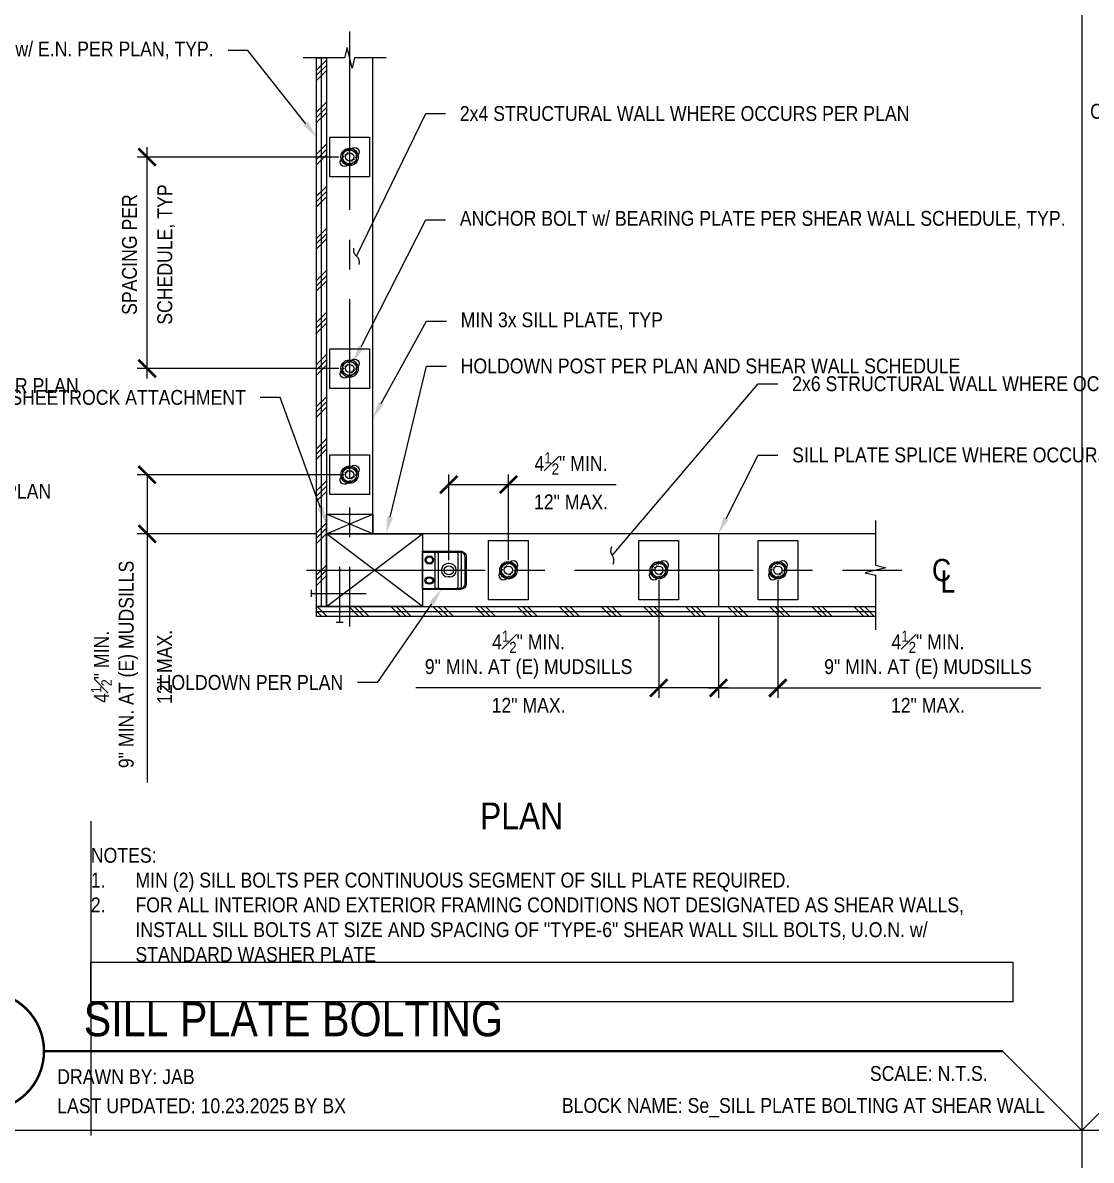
# Model space of a CAD drawing. Header units: inches. Extents: x -16404 to 14624, y -1591 to 16152.
# Drawn here: x 8088.3 to 8169, y 1371.8 to 1457.8 of the extents above; entities that cross this region are included whole.
import ezdxf
from ezdxf import colors
from ezdxf.entities.mleader import LeaderData, LeaderLine
from ezdxf.enums import TextEntityAlignment as Align
from ezdxf.math import Vec2, Vec3

# ---------------------------------------------------------------- set-up
doc = ezdxf.new("R2010")
doc.units = ezdxf.units.IN
doc.header["$LTSCALE"] = 24
doc.header["$MEASUREMENT"] = 0
for name, pattern in [('CENTER2', [1.125, 0.75, -0.125, 0.125, -0.125]), ('DASHED2', [0.375, 0.25, -0.125]), ('HIDDEN', [0.375, 0.25, -0.125]), ('HIDDEN8', [0.04625, 0.03125, -0.015])]:
    doc.linetypes.add(name, pattern=pattern)
doc.layers.get('0').update_dxf_attribs({"linetype": 'CONTINUOUS'})
doc.layers.get('DefPoints').update_dxf_attribs({"color": 251, "linetype": 'CONTINUOUS'})
doc.layers.add('DESIGNER COMMENTS', color=221, linetype='CONTINUOUS', plot=False)
doc.layers.add('S-ANNO-GRID-NONPLOT', color=251, linetype='CONTINUOUS', plot=False)
for name, color, linetype in [('S-ANNO-DIMS', 2, 'CONTINUOUS'), ('S-ANNO-NOTE', 4, 'CONTINUOUS'), ('S-BOLT', 2, 'CONTINUOUS'), ('S-BREAK', 2, 'CONTINUOUS'), ('S-GRID', 1, 'CENTER2'), ('S-NAIL', 2, 'CONTINUOUS'), ('S-SIMPSON', 2, 'CONTINUOUS'), ('S-TYP DETAIL BLOCKS', 1, 'CONTINUOUS'), ('S-WOOD', 3, 'CONTINUOUS')]:
    doc.layers.add(name, color=color, linetype=linetype)
doc.styles.add('Arial', font='arial.ttf', dxfattribs={"width": 0.85})
doc.dimstyles.new('DIM-12_Se', dxfattribs={"dimscale": 12, "dimtxt": 0.09375, "dimasz": 0.109375, "dimexe": 0.0625, "dimexo": 0.0625, "dimgap": 0.0625, "dimtad": 1, "dimdec": 4, "dimzin": 11, "dimdsep": 46, "dimlunit": 4, "dimtxsty": 'Arial', "dimblk": 'ARCHTICK', "dimcen": 0.125, "dimdle": 0.0625, "dimclrd": 256, "dimclre": 256, "dimclrt": 4, "dimadec": 0, "dimazin": 0, "dimtfac": 0.75, "dimtdec": 4, "dimtmove": 0, "dimatfit": 3, "dimfxl": 1, "dimfrac": 1, "dimtolj": 1, "dimtzin": 0, "dimarcsym": 0})

# ---------------------------------------------------------------- blocks, each defined once
blk = doc.blocks.new('Se_30x42_DETAILS_GRID')
for p, q in [((22.2418, 21.75), (22.2418, 14.5)), ((22.2418, 14.5), (22.7418, 15)), ((22.2418, 14.5), (14.8279, 14.5)), ((29.6558, 14.5), (22.2418, 14.5)), ((22.2418, 14.5), (22.2418, 7.25))]:
    blk.add_line(p, q)
at = {"linetype": 'DASHED2', "ltscale": 0.5}
blk.add_line((22.2418, 14.5), (21.7418, 15), dxfattribs=at)
blk = doc.blocks.new('_Open90')
at = {"color": 0, "linetype": 'ByBlock', "lineweight": -2}
for p, q in [((-0.5, 0.5), (0, 0)), ((0, 0), (-1, 0)), ((0, 0), (-0.5, -0.5))]:
    blk.add_line(p, q, dxfattribs=at)
blk = doc.blocks.new('*U789')
at = {"const_width": 0.188}
for points in [[(-4.5, 0, -1), (4.5, 0, 3.732051)], [(-4.5, 0, 1), (4.5, 0, -3.732051)]]:
    blk.add_lwpolyline(points, format="xyb", dxfattribs=at)
blk.add_lwpolyline([(4.5, 0), (76.967, 0)], dxfattribs=at)
blk.add_circle((0, 0), 4.5)
at = {"style": 'Arial', "width": 0.85}
for tag, p in [('DWG_TITLE_1', (7.5, 6.188)), ('DWG_TITLE_2', (7.5, 2.438))]:
    blk.add_attdef(tag, text='', height=2.625, dxfattribs=at).set_placement(p, align=Align.MIDDLE_LEFT)
blk.add_attdef('#', text='', height=3, dxfattribs=at).set_placement((0, 0), align=Align.MIDDLE_CENTER)
blk.add_attdef('SCALE', text='', height=1.125, dxfattribs=at).set_placement((75.842, -1.125), align=Align.TOP_RIGHT)
blk = doc.blocks.new('*U878')
blk.add_lwpolyline([(5.5, -7.25), (0, -7.25), (0, 0), (5.5, 0)], close=True)
at = {"layer": 'S-WOOD', "color": 2}
for p, q in [((5.5, -7.25), (0, 0)), ((5.5, 0), (0, -7.25))]:
    blk.add_line(p, q, dxfattribs=at)
blk = doc.blocks.new('HDU-TOP')
for p, q in [((-1.375, -0.716), (-1.375, -0.45)), ((-1.281, -0.375), (1.281, -0.375)), ((1, -0.075), (-1, -0.075)), ((1.375, -0.716), (1.375, -0.45)), ((-1.375, -0.875), (-1.375, -0.874)), ((-0.5, -1.25), (-0.5, -1.375)), ((0.5, -1.25), (0.5, -1.375)), ((-1.281, -2.375), (1.281, -2.375))]:
    blk.add_line(p, q)
at = {"linetype": 'HIDDEN'}
for p, q in [((-1.281, -0.625), (1.281, -0.625)), ((-1.281, -2.125), (1.281, -2.125))]:
    blk.add_line(p, q, dxfattribs=at)
blk.add_lwpolyline([(-1.45, -3.312), (-1.45, -0.438, -0.414214), (-1.012, 0), (1.013, 0, -0.414214), (1.45, -0.438), (1.45, -3.312)], format="xyb", close=True)
for points in [[(-1.375, -3.312), (-1.375, -0.794), (-1.375, -0.716), (-1.374, -0.644), (-1.372, -0.578), (-1.367, -0.519), (-1.359, -0.468), (-1.347, -0.428), (-1.33, -0.399), (-1.308, -0.381), (-1.281, -0.375)], [(1.375, -3.312), (1.375, -0.794), (1.375, -0.716), (1.374, -0.644), (1.372, -0.578), (1.367, -0.519), (1.359, -0.468), (1.347, -0.428), (1.33, -0.399), (1.308, -0.381), (1.281, -0.375)], [(-1.281, -2.375), (-1.308, -2.369), (-1.33, -2.351), (-1.347, -2.322), (-1.359, -2.282), (-1.367, -2.231), (-1.372, -2.172), (-1.374, -2.106), (-1.375, -2.034), (-1.375, -1.956), (-1.375, -1.876)], [(1.281, -2.375), (1.308, -2.369), (1.33, -2.351), (1.347, -2.322), (1.359, -2.282), (1.367, -2.231), (1.372, -2.172), (1.374, -2.106), (1.375, -2.034), (1.375, -1.956), (1.375, -1.876)]]:
    blk.add_lwpolyline(points)
for points in [[(-1.281, -2.125), (-1.308, -2.122), (-1.33, -2.113), (-1.347, -2.098), (-1.359, -2.078), (-1.367, -2.053), (-1.372, -2.024), (-1.374, -1.991), (-1.375, -1.954), (-1.375, -1.916)], [(1.281, -2.125), (1.308, -2.122), (1.33, -2.113), (1.347, -2.098), (1.359, -2.078), (1.367, -2.053), (1.372, -2.024), (1.374, -1.991), (1.375, -1.954), (1.375, -1.916)]]:
    blk.add_lwpolyline(points, dxfattribs=at)
blk.add_circle((0, -1.312), 0.344)
for centre, radius, start, end in [((-1, -0.45), 0.375, 90, 180), ((0, -1.25), 0.5, 0, 180), ((1, -0.45), 0.375, 0, 90), ((0, -1.375), 0.5, 180, 0)]:
    blk.add_arc(centre, radius, start, end)
for centre, start, end in [((-1.281, -0.719), 90, 180), ((1.281, -0.719), 0, 90)]:
    blk.add_arc(centre, 0.0939, start, end, dxfattribs=at)
at = {"extrusion": (0, 0, -1)}
for major_axis in [(0, -0.344), (0, -0.258)]:
    blk.add_ellipse((-0.774, -2.781), major_axis=major_axis, ratio=0.818182, dxfattribs=at)
for major_axis in [(0, -0.344), (0, -0.258)]:
    blk.add_ellipse((0.774, -2.781), major_axis=major_axis, ratio=0.818182)
blk = doc.blocks.new('*U233')
blk.add_lwpolyline([(-0.531, -0.307), (0, -0.613), (0.531, -0.307), (0.531, 0.307), (0, 0.613), (-0.531, 0.307)], close=True)
for radius in [0.656, 0.312]:
    blk.add_circle((0, 0), radius)
at = {"color": 1, "ltscale": 0.5}
blk.add_circle((0, 0), 0.531, dxfattribs=at)
blk = doc.blocks.new('_ARCHTICK')
at = {"color": 0, "linetype": 'ByBlock', "const_width": 0.15}
blk.add_lwpolyline([(-0.5, -0.5), (0.5, 0.5)], dxfattribs=at)
blk = doc.blocks.new('*D2725')
at = {"layer": 'DefPoints', "color": 0, "transparency": 16777216}
for p in [(35.105, 42.854), (35.105, 36.373), (39.605, 36.373)]:
    blk.add_point(p, dxfattribs=at)
at = {"layer": 'S-ANNO-DIMS', "lineweight": -2, "transparency": 16777216}
for p, q in [((35.105, 37.123), (35.105, 43.604)), ((39.605, 37.123), (39.605, 43.604)), ((35.105, 42.854), (40.355, 42.854)), ((39.605, 42.854), (47.761, 42.854))]:
    blk.add_line(p, q, dxfattribs=at)
at = {"layer": 'S-ANNO-DIMS', "lineweight": -2, "transparency": 16777216, "xscale": 1.3125, "yscale": 1.3125, "zscale": 1.3125, "rotation": 180}
blk.add_blockref('_ARCHTICK', (35.105, 42.854), dxfattribs=at)
at = {"layer": 'S-ANNO-DIMS', "lineweight": -2, "transparency": 16777216, "xscale": 1.3125, "yscale": 1.3125, "zscale": 1.3125}
blk.add_blockref('_ARCHTICK', (39.605, 42.854), dxfattribs=at)
at = {"layer": 'S-ANNO-DIMS', "color": 4, "transparency": 16777216, "char_height": 1.125, "attachment_point": 5, "style": 'Arial'}
for s, insert in [('\\A1;4{\\H0.75x;\\S1#2;}" MIN.', (44.339, 44.451)), ('\\A1;12" MAX.', (44.339, 41.539))]:
    blk.add_mtext(s, dxfattribs=dict(at, insert=insert))
blk = doc.blocks.new('*D2726')
at = {"layer": 'DefPoints', "color": 0, "transparency": 16777216}
for p in [(59.98, 36.373), (55.48, 33.623), (59.98, 27.471)]:
    blk.add_point(p, dxfattribs=at)
at = {"layer": 'S-ANNO-DIMS', "lineweight": -2, "transparency": 16777216}
for p, q in [((59.98, 35.623), (59.98, 26.721)), ((55.48, 32.873), (55.48, 26.721)), ((54.73, 27.471), (59.98, 27.471)), ((59.98, 27.471), (79.858, 27.471))]:
    blk.add_line(p, q, dxfattribs=at)
at = {"layer": 'S-ANNO-DIMS', "lineweight": -2, "transparency": 16777216, "xscale": 1.3125, "yscale": 1.3125, "zscale": 1.3125, "rotation": 180}
blk.add_blockref('_ARCHTICK', (55.48, 27.471), dxfattribs=at)
at = {"layer": 'S-ANNO-DIMS', "lineweight": -2, "transparency": 16777216, "xscale": 1.3125, "yscale": 1.3125, "zscale": 1.3125}
blk.add_blockref('_ARCHTICK', (59.98, 27.471), dxfattribs=at)
at = {"layer": 'S-ANNO-DIMS', "color": 4, "transparency": 16777216, "char_height": 1.125, "attachment_point": 5, "style": 'Arial'}
for s, insert in [('\\A1;4{\\H0.75x;\\S1#2;}" MIN.\\P9" MIN. AT (E) MUDSILLS', (71.325, 29.993)), ('\\A1;12" MAX.', (71.325, 26.156))]:
    blk.add_mtext(s, dxfattribs=dict(at, insert=insert))
blk = doc.blocks.new('*D2727')
at = {"layer": 'DefPoints', "color": 0, "transparency": 16777216}
for p in [(50.98, 36.373), (55.48, 33.623), (50.98, 27.471)]:
    blk.add_point(p, dxfattribs=at)
at = {"layer": 'S-ANNO-DIMS', "lineweight": -2, "transparency": 16777216}
for p, q in [((50.98, 35.623), (50.98, 26.721)), ((55.48, 32.873), (55.48, 26.721)), ((50.98, 27.471), (32.602, 27.471)), ((56.23, 27.471), (50.98, 27.471))]:
    blk.add_line(p, q, dxfattribs=at)
at = {"layer": 'S-ANNO-DIMS', "lineweight": -2, "transparency": 16777216, "xscale": 1.3125, "yscale": 1.3125, "zscale": 1.3125, "rotation": 180}
blk.add_blockref('_ARCHTICK', (50.98, 27.471), dxfattribs=at)
at = {"layer": 'S-ANNO-DIMS', "lineweight": -2, "transparency": 16777216, "xscale": 1.3125, "yscale": 1.3125, "zscale": 1.3125}
blk.add_blockref('_ARCHTICK', (55.48, 27.471), dxfattribs=at)
at = {"layer": 'S-ANNO-DIMS', "color": 4, "transparency": 16777216, "char_height": 1.125, "attachment_point": 5, "style": 'Arial'}
for s, insert in [('\\A1;4{\\H0.75x;\\S1#2;}" MIN.\\P9" MIN. AT (E) MUDSILLS', (41.134, 29.993)), ('\\A1;12" MAX.', (41.134, 26.156))]:
    blk.add_mtext(s, dxfattribs=dict(at, insert=insert))
blk = doc.blocks.new('*D2728')
at = {"layer": 'DefPoints', "color": 0, "transparency": 16777216}
for p in [(12.299, 43.598), (27.856, 43.598), (25.855, 39.123)]:
    blk.add_point(p, dxfattribs=at)
at = {"layer": 'S-ANNO-DIMS', "lineweight": -2, "transparency": 16777216}
for p, q in [((27.106, 43.598), (11.549, 43.598)), ((12.299, 43.598), (12.299, 38.373)), ((25.105, 39.123), (11.549, 39.123)), ((12.299, 39.123), (12.299, 20.319))]:
    blk.add_line(p, q, dxfattribs=at)
at = {"layer": 'S-ANNO-DIMS', "lineweight": -2, "transparency": 16777216, "xscale": 1.3125, "yscale": 1.3125, "zscale": 1.3125}
for p, rotation in [((12.299, 43.598), 90), ((12.299, 39.123), 270)]:
    blk.add_blockref('_ARCHTICK', p, dxfattribs=dict(at, rotation=rotation))
at = {"layer": 'S-ANNO-DIMS', "color": 4, "transparency": 16777216, "char_height": 1.125, "attachment_point": 5, "rotation": 90, "style": 'Arial'}
for s, insert in [('\\A1;4{\\H0.7x;\\S1#2;}" MIN.\\P 9" MIN. AT (E) MUDSILLS', (9.834, 29.065)), ('\\A1;12" MAX.', (13.614, 29.065))]:
    blk.add_mtext(s, dxfattribs=dict(at, insert=insert))
blk = doc.blocks.new('*D2729')
at = {"layer": 'DefPoints', "color": 0, "transparency": 16777216}
for p in [(12.299, 67.624), (27.543, 67.624), (27.543, 51.63)]:
    blk.add_point(p, dxfattribs=at)
at = {"layer": 'S-ANNO-DIMS', "lineweight": -2, "transparency": 16777216}
for p, q in [((12.299, 50.88), (12.299, 68.374)), ((26.793, 67.624), (11.549, 67.624)), ((26.793, 51.63), (11.549, 51.63))]:
    blk.add_line(p, q, dxfattribs=at)
at = {"layer": 'S-ANNO-DIMS', "lineweight": -2, "transparency": 16777216, "xscale": 1.3125, "yscale": 1.3125, "zscale": 1.3125}
for p, rotation in [((12.299, 67.624), 90), ((12.299, 51.63), 270)]:
    blk.add_blockref('_ARCHTICK', p, dxfattribs=dict(at, rotation=rotation))
at = {"layer": 'S-ANNO-DIMS', "color": 4, "transparency": 16777216, "char_height": 1.125, "attachment_point": 5, "rotation": 90, "style": 'Arial'}
for s, insert in [('\\A1;SCHEDULE, TYP', (13.733, 60.248)), ('\\A1;SPACING PER', (10.968, 60.248))]:
    blk.add_mtext(s, dxfattribs=dict(at, insert=insert))
blk = doc.blocks.new('_Integral')
at = {"color": 0, "linetype": 'ByBlock', "lineweight": -2}
for centre, start, end in [((0.445, -0.091), 102, 168), ((-0.445, 0.091), 282, 348)]:
    blk.add_arc(centre, 0.454, start, end, dxfattribs=at)
blk = doc.blocks.new('8d')
at = {"color": 3}
blk.add_line((0.154, 0.25), (-0.154, 0.25), dxfattribs=at)
at = {"color": 2}
blk.add_line((0, 0.25), (0, -2.25), dxfattribs=at)
blk = doc.blocks.new('*U2679')
blk.add_lwpolyline([(1.5, -3.5), (0, -3.5), (0, 0), (1.5, 0)], close=True)
at = {"layer": 'S-WOOD', "color": 2}
for p, q in [((1.5, -3.5), (0, 0)), ((1.5, 0), (0, -3.5))]:
    blk.add_line(p, q, dxfattribs=at)
blk = doc.blocks.new('Se_PIPE SLEEVE THROUGH CONCRETE FOOTING STEM')
at = {"layer": 'S-ANNO-NOTE'}
ml = blk.add_multileader_mtext('Standard', dxfattribs=at)
ml.set_content('CONCRETE FOOTING OR STEM WALL PER PLAN', color=4, style='Arial')
ml.set_leader_properties(color=2)
ml.build(insert=Vec2(0, 0))
ml.multileader.update_dxf_attribs({"dogleg_length": 0.125, "arrow_head_size": 1.3125, "scale": 12})
ctx = ml.context
ctx.base_point, ctx.scale, ctx.char_height, ctx.arrow_head_size, ctx.landing_gap_size, ctx.plane_origin = Vec3(8.68673, 71.07152), 12, 1.125, 1.3125, 1.08, Vec3(59.15891, 367.18042)
ctx.text_align_type = 2
notes = []
notes.append((ctx, [(0, (1, 1, 0), (28.59059, 71.07152), (-1, 0), 1.5, [(0, [(33.14941, 64.07152)], 0, [])])]))
ctx.mtext.insert, ctx.mtext.width, ctx.mtext.alignment, ctx.mtext.flow_direction = Vec3(26.01059, 71.64361), 19.4618084, 3, 5
ml = blk.add_multileader_mtext('Standard', dxfattribs=at)
ml.set_content('TYPICAL REINFORCING PER PLAN ', color=4, style='Arial')
ml.set_leader_properties(color=2)
ml.build(insert=Vec2(0, 0))
ml.multileader.update_dxf_attribs({"dogleg_length": 0.125, "arrow_head_size": 1.3125, "scale": 12})
ctx = ml.context
ctx.base_point, ctx.scale, ctx.char_height, ctx.arrow_head_size, ctx.landing_gap_size, ctx.plane_origin = Vec3(11.98757, 37.07152), 12, 1.125, 1.3125, 1.08, Vec3(14.45831, 331.87243)
ctx.text_align_type = 2
notes.append((ctx, [(1, (1, 1, 0), (30.82298, 37.07152), (-1, 0), 1.5, [(0, [(35.59359, 47.42152)], 0, [])])]))
ctx.mtext.insert, ctx.mtext.width, ctx.mtext.alignment, ctx.mtext.flow_direction = Vec3(28.24298, 37.6344), 15.9950762, 3, 5
for ctx, leaders in notes:
    for number, flags, end, landing, length, lines in leaders:
        leader = LeaderData()
        leader.index, (leader.has_last_leader_line, leader.has_dogleg_vector, leader.attachment_direction) = number, flags
        leader.last_leader_point, leader.dogleg_vector, leader.dogleg_length = Vec3(end), Vec3(landing), length
        for number, points, colour, breaks in lines:
            line = LeaderLine()
            line.index, line.vertices, line.color, line.breaks = number, Vec3.list(points), colors.encode_raw_color(colour), breaks
            leader.lines.append(line)
        ctx.leaders.append(leader)
blk = doc.blocks.new('Se_STEPPED CONCRETE WALL')
at = {"layer": 'S-ANNO-NOTE'}
ml = blk.add_multileader_mtext('Standard', dxfattribs=at)
ml.set_content('HORIZONTAL REINFORCING PER PLAN', color=4, style='Arial')
ml.set_leader_properties(color=2)
ml.build(insert=Vec2(0, 0))
ml.multileader.update_dxf_attribs({"dogleg_length": 0.36, "arrow_head_size": 1.312, "scale": 12})
ctx = ml.context
ctx.base_point, ctx.scale, ctx.char_height, ctx.arrow_head_size, ctx.landing_gap_size, ctx.plane_origin = Vec3(69.704, 50.341), 12, 1.125, 1.312, 1.08, Vec3(36.152, 342.846)
notes = []
notes.append((ctx, [(0, (1, 1, 0), (68.204, 50.341), (1, 0), 1.5, [(0, [(61.161, 43.493)], 0, [])])]))
ctx.mtext.insert, ctx.mtext.width, ctx.mtext.flow_direction = Vec3(70.784, 50.904), 10.63484, 5
ml = blk.add_multileader_mtext('Standard', dxfattribs=at)
ml.set_content('VERTICAL REINFORCING PER PLAN', color=4, style='Arial')
ml.set_leader_properties(color=2)
ml.build(insert=Vec2(0, 0))
ml.multileader.update_dxf_attribs({"dogleg_length": 0.36, "arrow_head_size": 1.312, "scale": 12})
ctx = ml.context
ctx.base_point, ctx.scale, ctx.char_height, ctx.arrow_head_size, ctx.landing_gap_size, ctx.plane_origin = Vec3(69.704, 42.341), 12, 1.125, 1.312, 1.08, Vec3(36.152, 334.846)
notes.append((ctx, [(0, (1, 1, 0), (68.204, 42.341), (1, 0), 1.5, [(0, [(59.677, 34.557)], 0, [])])]))
ctx.mtext.insert, ctx.mtext.width, ctx.mtext.flow_direction = Vec3(70.784, 42.904), 10.01539, 5
for ctx, leaders in notes:
    for number, flags, end, landing, length, lines in leaders:
        leader = LeaderData()
        leader.index, (leader.has_last_leader_line, leader.has_dogleg_vector, leader.attachment_direction) = number, flags
        leader.last_leader_point, leader.dogleg_vector, leader.dogleg_length = Vec3(end), Vec3(landing), length
        for number, points, colour, breaks in lines:
            line = LeaderLine()
            line.index, line.vertices, line.color, line.breaks = number, Vec3.list(points), colors.encode_raw_color(colour), breaks
            leader.lines.append(line)
        ctx.leaders.append(leader)
blk = doc.blocks.new('Se_SILL PLATE BOLTING AT SHEAR WALL')
at = {"layer": 'S-WOOD', "linetype": 'Continuous'}
h = blk.add_hatch(dxfattribs=at)
h.set_pattern_fill('PLAST', color=1, scale=9, angle=45, style=0)
h.set_pattern_definition([(45, (41743.356, 1837.7724), (-1.59099026, 1.59099026), []), (45, (41743.1572, 1837.9712), (-1.59099026, 1.59099026), []), (45, (41742.9583, 1838.1701), (-1.59099026, 1.59099026), [])])
h.paths.add_polyline_path([(25.85455, 75.12318), (25.85455, 33.62318), (25.10455, 33.62318), (25.10455, 75.12318)])
h = blk.add_hatch(dxfattribs=at)
h.set_pattern_fill('PLAST', color=1, scale=9, angle=-45, style=0)
h.set_pattern_definition([(315, (1830.0037, -41684.6283), (1.59099026, 1.59099026), []), (315, (1830.2026, -41684.4295), (1.59099026, 1.59099026), []), (315, (1830.4015, -41684.2306), (1.59099026, 1.59099026), [])])
h.paths.add_polyline_path([(67.35455, 32.87318), (25.10455, 32.87318), (25.10455, 33.62318), (67.35455, 33.62318)])
at = {"layer": 'DESIGNER COMMENTS'}
blk.add_line((8.03976, 17.39723), (8.03976, -6.37291), dxfattribs=at)
blk.add_lwpolyline([(8.03976, 6.73562), (77.74886, 6.73562), (77.74886, 3.73562), (8.03976, 3.73562)], close=True, dxfattribs=at)
at = {"layer": 'S-BREAK'}
for points in [[(30.35455, 75.12318), (27.98312, 75.12318), (27.79384, 74.34483), (27.41526, 75.90153), (27.22598, 75.12318), (24.10455, 75.12318)], [(67.35455, 40.12318), (67.35455, 36.75175), (68.1329, 36.56247), (66.5762, 36.18389), (67.35455, 35.99461), (67.35455, 31.87318)]]:
    blk.add_lwpolyline(points, dxfattribs=at)
at = {"layer": 'S-GRID', "color": 1, "linetype": 'CENTER2', "ltscale": 0.75}
for p, q in [((27.60455, 77.12318), (27.60455, 32.12318)), ((24.35455, 36.37318), (69.35455, 36.37318))]:
    blk.add_line(p, q, dxfattribs=at)
at = {"layer": 'S-SIMPSON'}
for p, q in [((38.10455, 34.12318), (38.10455, 38.62318)), ((38.10455, 38.62318), (41.10455, 38.62318)), ((41.10455, 38.62318), (41.10455, 34.12318)), ((49.47955, 34.12318), (49.47955, 38.62318)), ((49.47955, 38.62318), (52.47955, 38.62318)), ((52.47955, 38.62318), (52.47955, 34.12318)), ((58.47955, 34.12318), (58.47955, 38.62318)), ((58.47955, 38.62318), (61.47955, 38.62318)), ((61.47955, 38.62318), (61.47955, 34.12318)), ((41.10455, 34.12318), (38.10455, 34.12318)), ((52.47955, 34.12318), (49.47955, 34.12318)), ((61.47955, 34.12318), (58.47955, 34.12318))]:
    blk.add_line(p, q, dxfattribs=at)
at = {"layer": 'S-SIMPSON', "color": 1, "linetype": 'HIDDEN8', "ltscale": 0.1}
for p, q in [((38.98583, 36.24024), (39.73749, 36.9919)), ((50.36083, 36.24024), (51.11249, 36.9919)), ((59.36084, 36.24024), (60.11249, 36.9919)), ((40.22327, 36.50612), (39.47162, 35.75446)), ((51.59827, 36.50612), (50.84661, 35.75446)), ((60.59827, 36.50612), (59.84662, 35.75446))]:
    blk.add_line(p, q, dxfattribs=at)
at = {"layer": 'S-SIMPSON'}
for points in [[(26.10348, 69.12408), (29.10348, 69.12408), (29.10348, 66.12408), (26.10348, 66.12408)], [(26.10348, 53.12408), (29.10348, 53.12408), (29.10348, 50.12408), (26.10348, 50.12408)], [(26.10348, 45.09193), (29.10348, 45.09193), (29.10348, 42.09193), (26.10348, 42.09193)]]:
    blk.add_lwpolyline(points, close=True, dxfattribs=at)
at = {"layer": 'S-SIMPSON', "color": 1, "linetype": 'HIDDEN8', "ltscale": 0.1}
for points in [[(26.96761, 67.47198), (27.76381, 68.26665)], [(28.24429, 67.77628), (27.45578, 66.99085)], [(26.96761, 51.47198), (27.76381, 52.26665)], [(28.24429, 51.77628), (27.45578, 50.99085)], [(26.96761, 43.43983), (27.76381, 44.23449)], [(28.24429, 43.74412), (27.45578, 42.95869)]]:
    blk.add_lwpolyline(points, dxfattribs=at)
at = {"layer": 'S-SIMPSON'}
for points in [[(27.76608, 68.26607, -0.90686272), (28.24408, 67.77719, -0.90686272)], [(27.45578, 66.99085, -0.93429897), (26.96761, 67.47198)], [(27.76608, 52.26607, -0.90686272), (28.24408, 51.77719, -0.90686272)], [(27.45578, 50.99085, -0.93429897), (26.96761, 51.47198)], [(27.76608, 44.23392, -0.90686272), (28.24408, 43.74504, -0.90686272)], [(27.45578, 42.95869, -0.93429897), (26.96761, 43.43983)]]:
    blk.add_lwpolyline(points, format="xyb", dxfattribs=at)
for centre, start, end in [((39.98038, 36.74901), 315, 135), ((51.35538, 36.74901), 315, 135), ((60.35538, 36.74901), 315, 135), ((39.22872, 35.99735), 135, 315), ((50.60372, 35.99735), 135, 315), ((59.60373, 35.99735), 135, 315)]:
    blk.add_arc(centre, 0.3435, start, end, dxfattribs=at)
at = {"layer": 'S-WOOD', "color": 1}
for p, q in [((25.47955, 33.62318), (25.47955, 75.12318)), ((25.10455, 33.24818), (67.35455, 33.24818))]:
    blk.add_line(p, q, dxfattribs=at)
at = {"layer": 'S-WOOD'}
for points in [[(25.85455, 75.12318), (25.85455, 33.62318), (25.10455, 33.62318), (25.10455, 75.12318)], [(67.35455, 32.87318), (25.10455, 32.87318), (25.10455, 33.62318), (67.35455, 33.62318)]]:
    blk.add_lwpolyline(points, close=True, dxfattribs=at)
at = {"layer": 'S-WOOD', "color": 4}
blk.add_lwpolyline([(25.85455, 75.12318), (25.85455, 33.62318), (67.35455, 33.62318)], dxfattribs=at)
at = {"layer": 'S-WOOD'}
for points in [[(67.35455, 39.12318), (29.35455, 39.12318), (29.35455, 75.12318)], [(55.47955, 39.12318), (55.47955, 33.62318)]]:
    blk.add_lwpolyline(points, dxfattribs=at)
at = {"layer": 'S-BOLT', "color": 2}
for p in [(27.60455, 67.63001), (27.60455, 51.63001), (27.60455, 43.59786), (39.60455, 36.37318), (50.97955, 36.37318), (59.97955, 36.37318)]:
    blk.add_blockref('*U233', p, dxfattribs=at)
at = {"layer": 'S-NAIL'}
for p, xscale, yscale, zscale, rotation in [((26.85455, 32.87318), 1.666666666666636, 1.666666666666636, 1.666666666666636, 180), ((25.10455, 34.62318), 1.666666666666637, 1.666666666666637, 1.666666666666637, 90)]:
    blk.add_blockref('8d', p, dxfattribs=dict(at, xscale=xscale, yscale=yscale, zscale=zscale, rotation=rotation))
at = {"layer": 'S-SIMPSON', "rotation": 270}
blk.add_blockref('HDU-TOP', (36.41705, 36.37318), dxfattribs=at)
at = {"layer": 'S-WOOD', "rotation": 270}
for name, p in [('*U2679', (29.35455, 40.62318)), ('*U878', (33.10455, 39.12318))]:
    blk.add_blockref(name, p, dxfattribs=at)
at = {"layer": 'DESIGNER COMMENTS', "char_height": 1.125, "width": 22.9740174, "attachment_point": 1, "style": 'Arial'}
for s, insert in [('\\A1;DRAWN BY: JAB', (5.49984, -1.36016)), ('\\A1;LAST UPDATED: 10.23.2025 BY BX', (5.49984, -3.56721))]:
    blk.add_mtext(s, dxfattribs=dict(at, insert=insert))
at = {"layer": 'DESIGNER COMMENTS', "insert": (61.9143, -4.26941), "char_height": 1.125, "attachment_point": 5, "style": 'Arial'}
blk.add_mtext('\\A1;BLOCK NAME: Se_SILL PLATE BOLTING AT SHEAR WALL', dxfattribs=at)
at = {"layer": 'S-ANNO-NOTE', "color": 4, "char_height": 1.6875, "attachment_point": 5, "style": 'Arial'}
for s, insert, width in [('C', (72.35455, 36.37318), 1.3847169), ('L', (72.83667, 35.52822), 1.0598789)]:
    blk.add_mtext(s, dxfattribs=dict(at, insert=insert, width=width))
at = {"layer": 'S-ANNO-NOTE', "color": 6, "insert": (40.60455, 16.77817), "char_height": 2.025, "width": 11.2317925, "attachment_point": 8, "style": 'Arial'}
blk.add_mtext('PLAN', dxfattribs=at)
at = {"layer": 'S-ANNO-NOTE', "insert": (8.03976, 6.73562), "char_height": 1.125, "width": 66.8981858, "attachment_point": 7, "style": 'Arial'}
blk.add_mtext('\\A1;NOTES:\\P\\pi-3.375,l3.375,t3.375;1.^IMIN (2) SILL BOLTS PER CONTINUOUS SEGMENT OF SILL PLATE REQUIRED.\\P2.^IFOR ALL INTERIOR AND EXTERIOR FRAMING CONDITIONS NOT DESIGNATED AS SHEAR WALLS, INSTALL SILL BOLTS AT SIZE AND SPACING OF "TYPE-6" SHEAR WALL SILL BOLTS, U.O.N. w/ STANDARD WASHER PLATE', dxfattribs=at)
at = {"layer": 'S-ANNO-DIMS'}
for base, p1, p2, angle, text, picture, middle in [((12.29923, 67.62408), (27.54312, 51.63001), (27.54317, 67.62408), 90, 'SPACING PER\\XSCHEDULE, TYP', '*D2729', (12.29923, 60.24818)), ((35.10455, 42.85392), (39.60455, 36.37318), (35.10455, 36.37318), 180, '<> MIN.\\X12" MAX.', '*D2725', (44.33879, 42.85392)), ((12.29923, 43.59786), (25.85455, 39.12318), (27.85562, 43.59786), 90, '4{\\H0.7x;\\S1#2;}" MIN.\\P 9" MIN. AT (E) MUDSILLS\\X12" MAX.', '*D2728', (12.29923, 29.06464)), ((50.97955, 27.4705), (55.47955, 33.62318), (50.97955, 36.37318), 180, '<> MIN.\\P9" MIN. AT (E) MUDSILLS\\X12" MAX.', '*D2727', (41.13431, 27.4705))]:
    dim = blk.add_linear_dim(base=base, p1=p1, p2=p2, angle=angle, text=text, dimstyle='DIM-12_Se', dxfattribs=at)
    dim.commit()
    dim.dimension.update_dxf_attribs({"geometry": picture, "text_midpoint": middle, "dimtype": 128})
dim = blk.add_linear_dim(base=(59.97955, 27.4705), p1=(55.47955, 33.62318), p2=(59.97955, 36.37318), text='<> MIN.\\P9" MIN. AT (E) MUDSILLS\\X12" MAX.', dimstyle='DIM-12_Se', dxfattribs=at)
dim.commit()
dim.dimension.update_dxf_attribs({"geometry": '*D2726', "text_midpoint": (71.32479, 27.4705), "dimtype": 128})
at = {"layer": 'S-ANNO-NOTE'}
ml = blk.add_multileader_mtext('Standard', dxfattribs=at)
ml.set_content('\\A1;SHEAR WALL w/ E.N. PER PLAN, TYP.', color=4, style='Arial')
ml.set_leader_properties(color=2)
ml.build(insert=Vec2(0, 0))
ml.multileader.update_dxf_attribs({"dogleg_length": 0.36, "arrow_head_size": 1.3125, "scale": 12})
ctx = ml.context
ctx.base_point, ctx.scale, ctx.char_height, ctx.arrow_head_size, ctx.landing_gap_size, ctx.plane_origin = Vec3(-0.07803, 75.68349), 12, 1.125, 1.3125, 1.08, Vec3(-45.33193, 359.39806)
ctx.text_align_type = 2
notes = []
notes.append((ctx, [(1, (1, 1, 0), (19.91062, 75.68349), (-1, 0), 1.5, [(0, [(25.10455, 69.11361)], 0, [])])]))
ctx.mtext.insert, ctx.mtext.width, ctx.mtext.alignment, ctx.mtext.flow_direction = Vec3(17.33062, 76.35727), 20.2188117, 3, 5
ml = blk.add_multileader_mtext('Standard', dxfattribs=at)
ml.set_content('\\A1;2x4 STRUCTURAL WALL WHERE OCCURS PER PLAN', color=4, style='Arial')
ml.set_leader_properties(color=2)
ml.set_arrow_properties(name='INTEGRAL')
ml.build(insert=Vec2(0, 0))
ml.multileader.update_dxf_attribs({"dogleg_length": 0.36, "arrow_head_size": 1.3125, "scale": 12})
ctx = ml.context
ctx.base_point, ctx.scale, ctx.char_height, ctx.arrow_head_size, ctx.landing_gap_size, ctx.plane_origin = Vec3(34.85455, 70.90393), 12, 1.125, 1.3125, 1.08, Vec3(-5.74255, 354.61849)
notes.append((ctx, [(0, (1, 1, 0), (33.35455, 70.90393), (1, 0), 1.5, [(0, [(28.12124, 60.12084)], 0, [])])]))
ctx.mtext.insert, ctx.mtext.width, ctx.mtext.flow_direction = Vec3(35.93455, 71.47602), 20.2188117, 5
ml = blk.add_multileader_mtext('Standard', dxfattribs=at)
ml.set_content('\\A1;ANCHOR BOLT w/ BEARING PLATE PER SHEAR WALL SCHEDULE, TYP.', color=4, style='Arial')
ml.set_leader_properties(color=2)
ml.build(insert=Vec2(0, 0))
ml.multileader.update_dxf_attribs({"dogleg_length": 0.36, "arrow_head_size": 1.3125, "scale": 12})
ctx = ml.context
ctx.base_point, ctx.scale, ctx.char_height, ctx.arrow_head_size, ctx.landing_gap_size, ctx.plane_origin = Vec3(34.85455, 62.87318), 12, 1.125, 1.3125, 1.08, Vec3(-5.74255, 346.58774)
notes.append((ctx, [(0, (1, 1, 0), (33.35455, 62.87318), (1, 0), 1.5, [(0, [(27.87017, 52.09009)], 0, [])])]))
ctx.mtext.insert, ctx.mtext.width, ctx.mtext.flow_direction = Vec3(35.93455, 63.54695), 17.6679562, 5
ml = blk.add_multileader_mtext('Standard', dxfattribs=at)
ml.set_content('\\A1;MIN 3x SILL PLATE, TYP', color=4, style='Arial')
ml.set_leader_properties(color=2)
ml.build(insert=Vec2(0, 0))
ml.multileader.update_dxf_attribs({"dogleg_length": 0.36, "arrow_head_size": 1.3125, "scale": 12})
ctx = ml.context
ctx.base_point, ctx.scale, ctx.char_height, ctx.arrow_head_size, ctx.landing_gap_size, ctx.plane_origin = Vec3(34.91893, 55.19904), 12, 1.125, 1.3125, 1.08, Vec3(-5.24255, 338.4136)
notes.append((ctx, [(0, (1, 1, 0), (33.41893, 55.19904), (1, 0), 1.5, [(0, [(29.35455, 47.84683)], 0, [])])]))
ctx.mtext.insert, ctx.mtext.width, ctx.mtext.flow_direction = Vec3(35.99893, 55.87281), 24.332059, 5
ml = blk.add_multileader_mtext('Standard', dxfattribs=at)
ml.set_content('\\A1;HOLDOWN POST PER PLAN AND SHEAR WALL SCHEDULE', color=4, style='Arial')
ml.set_leader_properties(color=2)
ml.build(insert=Vec2(0, 0))
ml.multileader.update_dxf_attribs({"dogleg_length": 0.36, "arrow_head_size": 1.3125, "scale": 12})
ctx = ml.context
ctx.base_point, ctx.scale, ctx.char_height, ctx.arrow_head_size, ctx.landing_gap_size, ctx.plane_origin = Vec3(34.91893, 51.81448), 12, 1.125, 1.3125, 1.08, Vec3(52.0335, 318.7076)
notes.append((ctx, [(1, (1, 1, 0), (33.41893, 51.81448), (1, 0), 1.5, [(0, [(30.36145, 39.12318)], 0, [])])]))
ctx.mtext.insert, ctx.mtext.width, ctx.mtext.flow_direction = Vec3(35.99893, 52.38658), 14.0966951, 5
ml = blk.add_multileader_mtext('Standard', dxfattribs=at)
ml.set_content('\\A1;2x6 STRUCTURAL WALL WHERE OCCURS PER PLAN', color=4, style='Arial')
ml.set_leader_properties(color=2)
ml.set_arrow_properties(name='INTEGRAL')
ml.build(insert=Vec2(0, 0))
ml.multileader.update_dxf_attribs({"dogleg_length": 0.36, "arrow_head_size": 1.3125, "scale": 12})
ctx = ml.context
ctx.base_point, ctx.scale, ctx.char_height, ctx.arrow_head_size, ctx.landing_gap_size, ctx.plane_origin = Vec3(59.97955, 50.47147), 12, 1.125, 1.3125, 1.08, Vec3(18.88245, 328.09377)
notes.append((ctx, [(0, (1, 1, 0), (58.47955, 50.47147), (1, 0), 1.5, [(0, [(47.46339, 37.48361)], 0, [])])]))
ctx.mtext.insert, ctx.mtext.width, ctx.mtext.flow_direction = Vec3(61.05955, 51.04356), 19.86308, 5
ml = blk.add_multileader_mtext('Standard', dxfattribs=at)
ml.set_content('\\A1;PROVIDE ADDITIONAL STUD FOR SHEETROCK ATTACHMENT', color=4, style='Arial')
ml.set_leader_properties(color=2)
ml.build(insert=Vec2(0, 0))
ml.multileader.update_dxf_attribs({"dogleg_length": 0.36, "arrow_head_size": 1.3125, "scale": 12})
ctx = ml.context
ctx.base_point, ctx.scale, ctx.char_height, ctx.arrow_head_size, ctx.landing_gap_size, ctx.plane_origin = Vec3(3.2362, 49.43721), 12, 1.125, 1.3125, 1.08, Vec3(-5.24255, 338.25707)
ctx.text_align_type = 2
notes.append((ctx, [(1, (1, 1, 0), (22.34557, 49.43721), (-1, 0), 1.5, [(0, [(25.85455, 39.87318)], 0, [])])]))
ctx.mtext.insert, ctx.mtext.width, ctx.mtext.alignment, ctx.mtext.flow_direction = Vec3(19.76557, 50.00931), 16.4181164, 3, 5
ml = blk.add_multileader_mtext('Standard', dxfattribs=at)
ml.set_content('\\A1;{\\C4;SILL PLATE SPLICE WHERE OCCURS}', color=4, style='Arial')
ml.set_leader_properties(color=2)
ml.build(insert=Vec2(0, 0))
ml.multileader.update_dxf_attribs({"dogleg_length": 0.36, "arrow_head_size": 1.3125, "scale": 12})
ctx = ml.context
ctx.base_point, ctx.scale, ctx.char_height, ctx.arrow_head_size, ctx.landing_gap_size, ctx.plane_origin = Vec3(59.97955, 45.08593), 12, 1.125, 1.3125, 1.08, Vec3(18.88245, 332.83774)
notes.append((ctx, [(0, (1, 1, 0), (58.47955, 45.08593), (1, 0), 1.5, [(0, [(55.47955, 39.12318)], 0, [])])]))
ctx.mtext.insert, ctx.mtext.width, ctx.mtext.flow_direction = Vec3(61.05955, 45.65802), 15.3631521, 5
ml = blk.add_multileader_mtext('Standard', dxfattribs=at)
ml.set_content('\\A1;HOLDOWN PER PLAN', color=4, style='Arial')
ml.set_leader_properties(color=2)
ml.build(insert=Vec2(0, 0))
ml.multileader.update_dxf_attribs({"dogleg_length": 0.36, "arrow_head_size": 1.3125, "scale": 12})
ctx = ml.context
ctx.base_point, ctx.scale, ctx.char_height, ctx.arrow_head_size, ctx.landing_gap_size, ctx.plane_origin = Vec3(16.06748, 27.88938), 12, 1.125, 1.3125, 1.08, Vec3(-5.24255, 332.83774)
ctx.text_align_type = 2
notes.append((ctx, [(1, (1, 1, 0), (29.69766, 27.88938), (-1, 0), 1.5, [(0, [(34.54205, 34.92318)], 0, [])])]))
ctx.mtext.insert, ctx.mtext.width, ctx.mtext.alignment, ctx.mtext.flow_direction = Vec3(27.11766, 28.45188), 12.4340904, 3, 5
for ctx, leaders in notes:
    for number, flags, end, landing, length, lines in leaders:
        leader = LeaderData()
        leader.index, (leader.has_last_leader_line, leader.has_dogleg_vector, leader.attachment_direction) = number, flags
        leader.last_leader_point, leader.dogleg_vector, leader.dogleg_length = Vec3(end), Vec3(landing), length
        for number, points, colour, breaks in lines:
            line = LeaderLine()
            line.index, line.vertices, line.color, line.breaks = number, Vec3.list(points), colors.encode_raw_color(colour), breaks
            leader.lines.append(line)
        ctx.leaders.append(leader)

msp = doc.modelspace()

# ---------------------------------------------------------------- block references
at = {"layer": 'S-ANNO-GRID-NONPLOT', "xscale": 12, "yscale": 12, "zscale": 12}
msp.add_blockref('Se_30x42_DETAILS_GRID', (7901.43657, 1200), dxfattribs=at)
at = {"layer": 'S-ANNO-NOTE'}
msp.add_blockref('*U789', (8085.37113, 1380), dxfattribs=at).add_auto_attribs({'#': '11', 'DWG_TITLE_2': 'SILL PLATE BOLTING', 'SCALE': 'SCALE: N.T.S.'})
at = {"layer": 'S-TYP DETAIL BLOCKS'}
for name, p in [('Se_PIPE SLEEVE THROUGH CONCRETE FOOTING STEM', (8174.33841, 1380)), ('Se_SILL PLATE BOLTING AT SHEAR WALL', (8085.37113, 1380)), ('Se_STEPPED CONCRETE WALL', (7996.40385, 1380))]:
    msp.add_blockref(name, p, dxfattribs=at)

# ---------------------------------------------------------------- leaders
at = {"layer": 'DESIGNER COMMENTS'}
ml = msp.add_multileader_mtext('Standard', dxfattribs=at)
ml.set_content('\\A1;{\\L\\C256;IMPORTANT DESIGNER NOTE:\\l IF YOUR LEDGER DOES NOT ALLOW FOR THE FULL DEPTH OF NAILS SPECIFIED IN THIS CHART.  USE THE CHART TO THE RIGHT AND APPLY ALLOWABLE LOAD REDUCTION FACTOR (REF. PG. 22 OF SIMPSON CATALOG C-C-2019)}', color=4, style='Arial')
ml.set_leader_properties(color=256)
ml.set_arrow_properties(name='OPEN90')
ml.build(insert=Vec2(0, 0))
ml.multileader.update_dxf_attribs({"dogleg_length": 0.36, "arrow_head_size": 5.25, "scale": 48})
ctx = ml.context
ctx.base_point, ctx.scale, ctx.char_height, ctx.arrow_head_size, ctx.landing_gap_size, ctx.plane_origin = Vec3(7749.57679, 7516.2281), 48, 6, 5.25, 4.32, Vec3(7940.50091, 7764.19966)
notes = []
notes.append((ctx, [(0, (0, 0, 0), (0, 0), (1, 0), 1, [])]))
ctx.mtext.insert, ctx.mtext.width, ctx.mtext.defined_height, ctx.mtext.flow_direction = Vec3(7753.89679, 7520.11009), 143.1324041, 28.50097, 5
ml = msp.add_multileader_mtext('Standard', dxfattribs=at)
ml.set_content('\\A1;{\\L\\C256;IMPORTANT DESIGNER NOTE:\\l IF YOUR LEDGER DOES NOT ALLOW FOR THE FULL DEPTH OF NAILS SPECIFIED IN THIS CHART.  USE THE CHART TO THE RIGHT AND APPLY ALLOWABLE LOAD REDUCTION FACTOR (REF. PG. 22 OF SIMPSON CATALOG C-C-2019)}', color=4, style='Arial')
ml.set_leader_properties(color=256)
ml.set_arrow_properties(name='OPEN90')
ml.build(insert=Vec2(0, 0))
ml.multileader.update_dxf_attribs({"dogleg_length": 0.36, "arrow_head_size": 5.25, "scale": 48})
ctx = ml.context
ctx.base_point, ctx.scale, ctx.char_height, ctx.arrow_head_size, ctx.landing_gap_size, ctx.plane_origin = Vec3(1680.51869, 7333.32569), 48, 6, 5.25, 4.32, Vec3(1871.4428, 7581.29725)
notes.append((ctx, [(0, (0, 0, 0), (0, 0), (1, 0), 1, [])]))
ctx.mtext.insert, ctx.mtext.width, ctx.mtext.defined_height, ctx.mtext.flow_direction = Vec3(1684.83869, 7337.20768), 143.1324041, 28.50097, 5
ml = msp.add_multileader_mtext('Standard', dxfattribs=at)
ml.set_content('\\A1;{\\L\\C256;DESIGNER NOTE:\\l THIS DETAIL ALTERNATIVE INCLUDES EQUIVALENT HDU & HDUE HOLDOWNS FOR PROJECTS WHERE BOTH ARE USED}', color=4, style='Arial')
ml.set_leader_properties(color=256)
ml.set_arrow_properties(name='OPEN90')
ml.build(insert=Vec2(0, 0))
ml.multileader.update_dxf_attribs({"dogleg_length": 0.36, "arrow_head_size": 5.25, "scale": 48})
ctx = ml.context
ctx.base_point, ctx.scale, ctx.char_height, ctx.arrow_head_size, ctx.landing_gap_size, ctx.plane_origin = Vec3(1698.96906, 2871.96546), 48, 6, 5.25, 4.32, Vec3(1889.89318, 3119.10619)
notes.append((ctx, [(0, (0, 0, 0), (0, 0), (1, 0), 1, [])]))
ctx.mtext.insert, ctx.mtext.width, ctx.mtext.defined_height, ctx.mtext.flow_direction = Vec3(1703.28906, 2875.01662), 152.2860168, 28.50097, 5
ml = msp.add_multileader_mtext('Standard', dxfattribs=at)
ml.set_content('\\A1;{\\L\\C256;DESIGNER NOTE:\\l REPLACE "HOLDOWN ANCHORAGE AT FOUNDATION" DETAIL WITH DETAIL BELOW IF HDU HOLDOWNS ARE USED INSTEAD OF HDUE HOLDOWNS}', color=4, style='Arial')
ml.set_leader_properties(color=256)
ml.set_arrow_properties(name='OPEN90')
ml.build(insert=Vec2(0, 0))
ml.multileader.update_dxf_attribs({"dogleg_length": 0.36, "arrow_head_size": 5.25, "scale": 48})
ctx = ml.context
ctx.base_point, ctx.scale, ctx.char_height, ctx.arrow_head_size, ctx.landing_gap_size, ctx.plane_origin = Vec3(1698.96906, 2624.11849), 48, 6, 5.25, 4.32, Vec3(1889.89318, 2871.25922)
notes.append((ctx, [(0, (0, 0, 0), (0, 0), (1, 0), 1, [])]))
ctx.mtext.insert, ctx.mtext.width, ctx.mtext.defined_height, ctx.mtext.flow_direction = Vec3(1703.28906, 2627.16965), 152.2860168, 28.50097, 5
for ctx, leaders in notes:
    for number, flags, end, landing, length, lines in leaders:
        leader = LeaderData()
        leader.index, (leader.has_last_leader_line, leader.has_dogleg_vector, leader.attachment_direction) = number, flags
        leader.last_leader_point, leader.dogleg_vector, leader.dogleg_length = Vec3(end), Vec3(landing), length
        for number, points, colour, breaks in lines:
            line = LeaderLine()
            line.index, line.vertices, line.color, line.breaks = number, Vec3.list(points), colors.encode_raw_color(colour), breaks
            leader.lines.append(line)
        ctx.leaders.append(leader)

doc.saveas('drawing.dxf')
